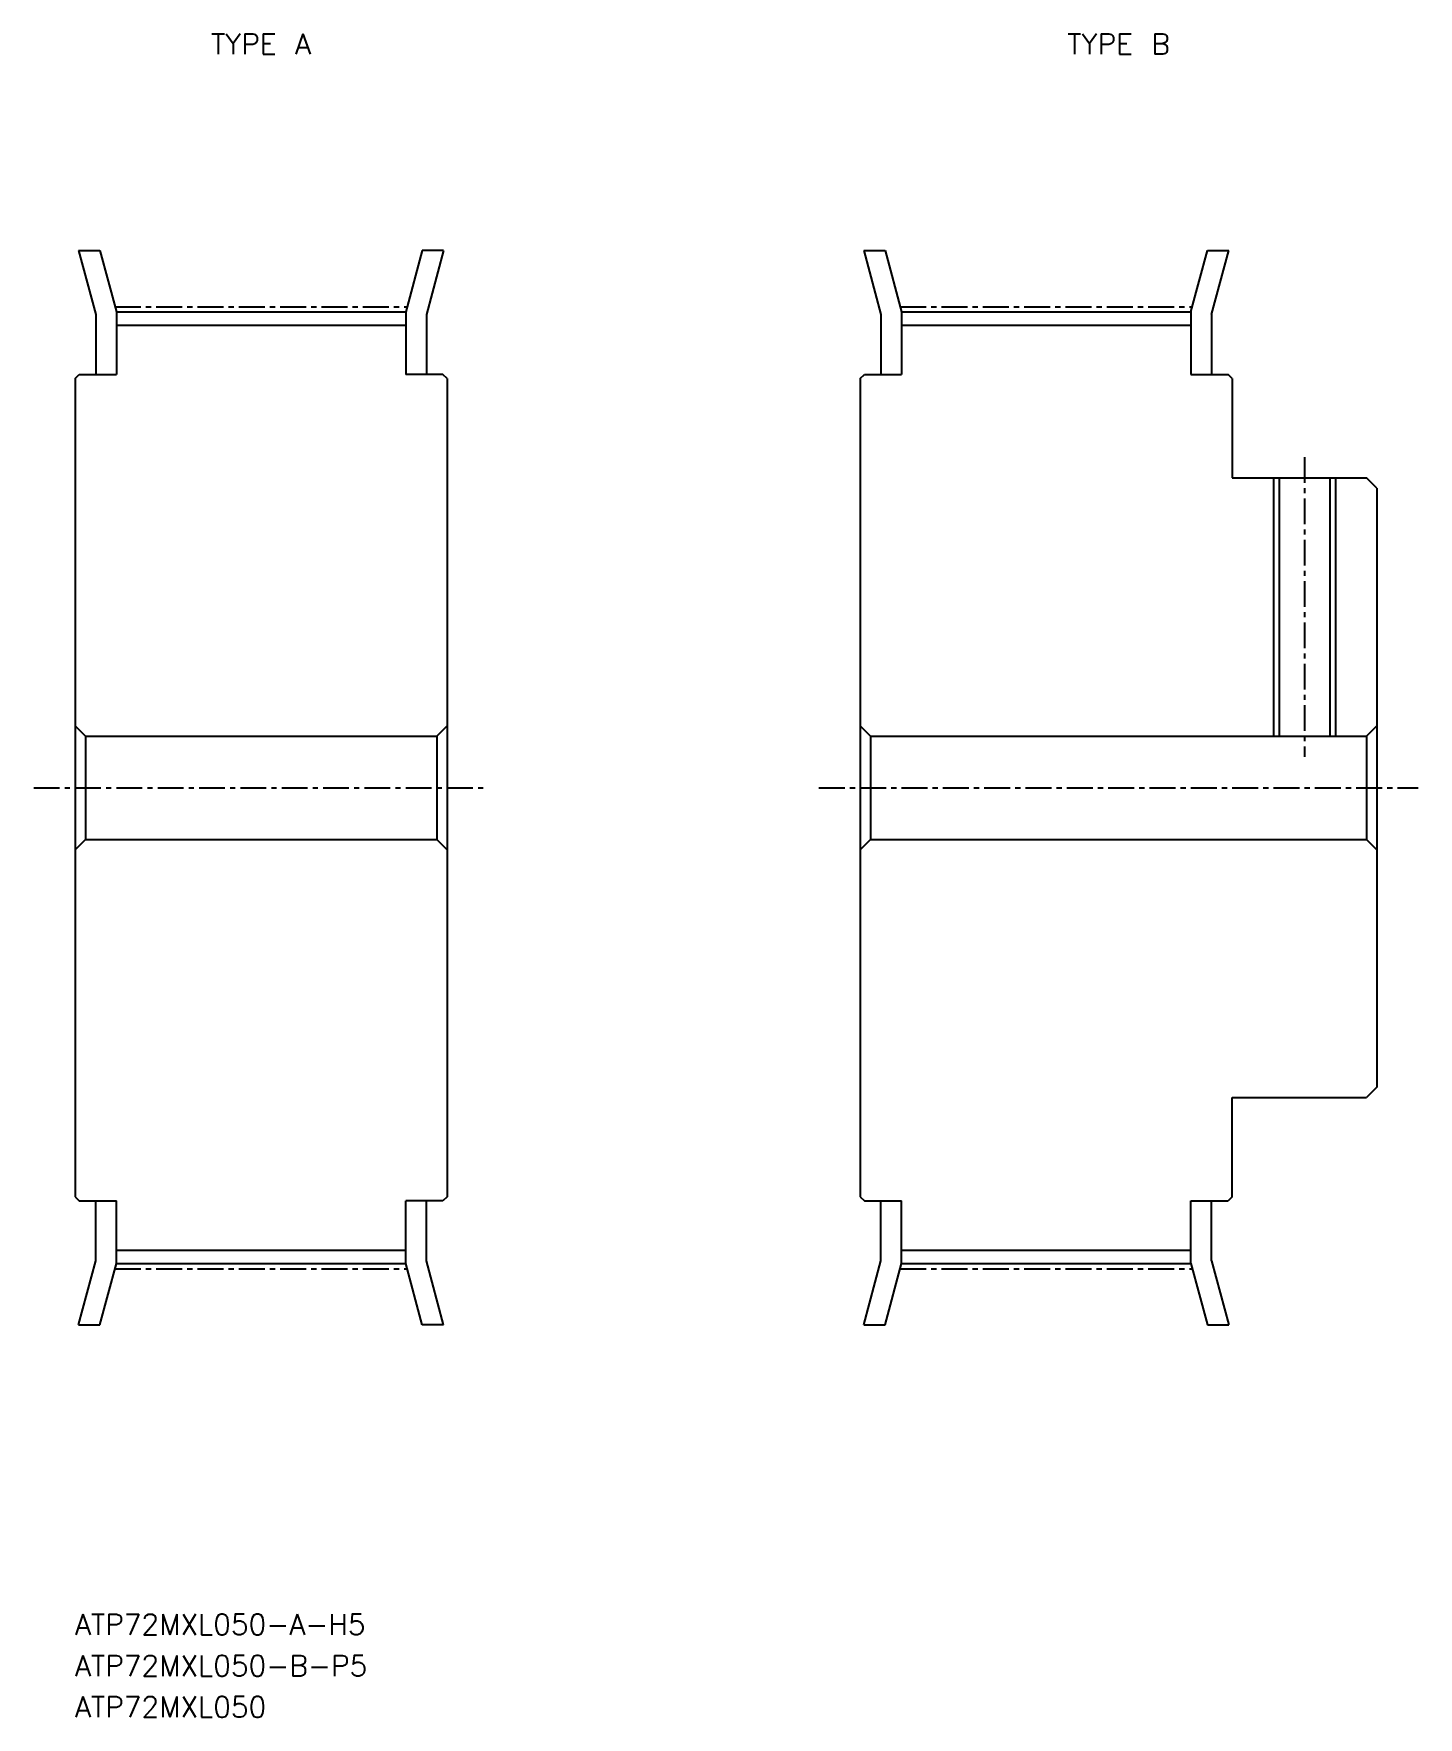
# Model space of a CAD drawing. Extents: x -185.6 to -118.6, y -18 to 63.5.
import ezdxf
from ezdxf.enums import TextEntityAlignment as Align

# ---------------------------------------------------------------- set-up
doc = ezdxf.new("R2010")
doc.units = 0
doc.linetypes.add('CENTER', pattern=[2, 1.25, -0.25, 0.25, -0.25])
doc.linetypes.add('DASHED', pattern=[19.05, 12.7, -6.35])
doc.layers.get('0').update_dxf_attribs({"linetype": 'CONTINUOUS'})
doc.layers.add('CENTER', color=1, linetype='CENTER')
doc.styles.add('MISUMI', font='txt.shx')

msp = doc.modelspace()

# ---------------------------------------------------------------- linework, layer by layer
at = {"color": 7, "linetype": 'CONTINUOUS'}
for p, q in [((-183.412, 52.981), (-182.377, 52.981)), ((-183.412, 52.981), (-182.581, 49.879)), ((-182.377, 52.981), (-181.581, 50.011)), ((-166.785, 52.981), (-167.581, 50.011)), ((-165.75, 52.981), (-166.785, 52.981)), ((-165.75, 52.981), (-166.581, 49.879)), ((-145.412, 52.981), (-144.377, 52.981)), ((-145.412, 52.981), (-144.581, 49.879)), ((-144.377, 52.981), (-143.581, 50.011)), ((-129.581, 50.011), (-128.785, 52.981)), ((-128.785, 52.981), (-127.75, 52.981)), ((-128.581, 49.879), (-127.75, 52.981)), ((-182.581, 49.879), (-182.581, 46.981)), ((-181.581, 50.011), (-167.581, 50.011)), ((-181.581, 50.011), (-181.581, 46.981)), ((-167.581, 50.011), (-167.581, 46.981)), ((-166.581, 49.879), (-166.581, 46.981)), ((-144.581, 49.879), (-144.581, 46.981)), ((-143.581, 50.011), (-129.581, 50.011)), ((-143.581, 50.011), (-143.581, 46.981)), ((-129.581, 50.011), (-129.581, 46.981)), ((-128.581, 49.879), (-128.581, 46.981)), ((-181.581, 49.371), (-167.581, 49.371)), ((-143.581, 49.371), (-129.581, 49.371)), ((-183.581, 46.781), (-183.381, 46.981)), ((-183.581, 46.781), (-183.581, 7.181)), ((-183.381, 46.981), (-181.581, 46.981)), ((-165.781, 46.981), (-167.581, 46.981)), ((-165.581, 46.781), (-165.781, 46.981)), ((-165.581, 46.781), (-165.581, 7.181)), ((-145.581, 46.781), (-145.381, 46.981)), ((-145.581, 46.781), (-145.581, 7.181)), ((-145.381, 46.981), (-143.581, 46.981)), ((-129.581, 46.981), (-127.781, 46.981)), ((-127.581, 46.781), (-127.781, 46.981)), ((-127.581, 46.781), (-127.581, 41.981)), ((-127.581, 41.981), (-121.081, 41.981)), ((-120.581, 41.481), (-121.081, 41.981)), ((-120.581, 41.481), (-120.581, 12.481)), ((-183.581, 29.981), (-183.081, 29.481)), ((-183.081, 29.481), (-166.081, 29.481)), ((-183.081, 29.481), (-183.081, 24.481)), ((-165.581, 29.981), (-166.081, 29.481)), ((-166.081, 29.481), (-166.081, 24.481)), ((-145.581, 29.981), (-145.081, 29.481)), ((-145.081, 29.481), (-121.081, 29.481)), ((-145.081, 29.481), (-145.081, 24.481)), ((-121.081, 29.481), (-120.581, 29.981)), ((-121.081, 29.481), (-121.081, 24.481)), ((-183.581, 23.981), (-183.081, 24.481)), ((-183.081, 24.481), (-166.081, 24.481)), ((-165.581, 23.981), (-166.081, 24.481)), ((-145.581, 23.981), (-145.081, 24.481)), ((-145.081, 24.481), (-121.081, 24.481)), ((-131.831, 24.481), (-131.831, 24.481)), ((-131.581, 24.481), (-131.581, 24.481)), ((-121.081, 24.481), (-120.581, 23.981)), ((-120.581, 12.481), (-121.081, 11.981)), ((-127.581, 11.981), (-121.081, 11.981)), ((-127.581, 7.181), (-127.581, 11.981)), ((-183.581, 7.181), (-183.381, 6.981)), ((-183.381, 6.981), (-181.581, 6.981)), ((-182.581, 4.083), (-182.581, 6.981)), ((-181.581, 3.951), (-181.581, 6.981)), ((-165.781, 6.981), (-167.581, 6.981)), ((-167.581, 3.951), (-167.581, 6.981)), ((-166.581, 4.083), (-166.581, 6.981)), ((-165.581, 7.181), (-165.781, 6.981)), ((-145.581, 7.181), (-145.381, 6.981)), ((-145.381, 6.981), (-143.581, 6.981)), ((-144.581, 4.083), (-144.581, 6.981)), ((-143.581, 3.951), (-143.581, 6.981)), ((-129.581, 6.981), (-127.781, 6.981)), ((-129.581, 3.951), (-129.581, 6.981)), ((-128.581, 4.083), (-128.581, 6.981)), ((-127.581, 7.181), (-127.781, 6.981)), ((-183.412, 0.981), (-182.581, 4.083)), ((-181.581, 4.591), (-167.581, 4.591)), ((-165.75, 0.981), (-166.581, 4.083)), ((-145.412, 0.981), (-144.581, 4.083)), ((-143.581, 4.591), (-129.581, 4.591)), ((-128.581, 4.083), (-127.75, 0.981)), ((-182.377, 0.981), (-181.581, 3.951)), ((-181.581, 3.951), (-167.581, 3.951)), ((-166.785, 0.981), (-167.581, 3.951)), ((-144.377, 0.981), (-143.581, 3.951)), ((-143.581, 3.951), (-129.581, 3.951)), ((-129.581, 3.951), (-128.785, 0.981)), ((-183.412, 0.981), (-182.377, 0.981)), ((-165.75, 0.981), (-166.785, 0.981)), ((-145.412, 0.981), (-144.377, 0.981)), ((-128.785, 0.981), (-127.75, 0.981))]:
    msp.add_line(p, q, dxfattribs=at)
at = {"color": 3, "linetype": 'DASHED'}
for p, q in [((-125.581, 41.981), (-125.581, 29.481)), ((-125.306, 41.981), (-125.306, 29.481)), ((-122.856, 41.981), (-122.856, 29.481)), ((-122.581, 41.981), (-122.581, 29.481))]:
    msp.add_line(p, q, dxfattribs=at)
at = {"layer": 'CENTER', "color": 1, "linetype": 'CENTER'}
for p, q in [((-181.649, 50.266), (-167.512, 50.266)), ((-143.649, 50.266), (-129.512, 50.266)), ((-124.081, 42.981), (-124.081, 28.481)), ((-185.581, 26.981), (-163.581, 26.981)), ((-147.581, 26.981), (-118.581, 26.981)), ((-181.649, 3.696), (-167.512, 3.696)), ((-143.649, 3.696), (-129.512, 3.696))]:
    msp.add_line(p, q, dxfattribs=at)

# ---------------------------------------------------------------- texts
at = {"color": 7, "linetype": 'CONTINUOUS', "style": 'MISUMI'}
for s, p in [('TYPE A', (-174.581, 62.981)), ('TYPE B', (-133.081, 62.981))]:
    msp.add_text(s, height=1, dxfattribs=at).set_placement(p, align=Align.MIDDLE_CENTER)
for s, p in [('ATP72MXL050-A-H5', (-183.581, -14.019)), ('ATP72MXL050-B-P5', (-183.581, -16.019)), ('ATP72MXL050', (-183.581, -18.019))]:
    msp.add_text(s, height=1, dxfattribs=at).set_placement(p)

doc.saveas('drawing.dxf')
